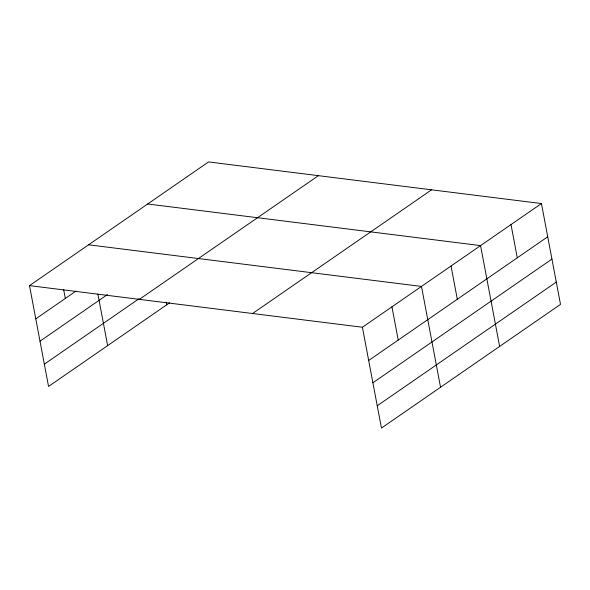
<?xml version="1.0" encoding="UTF-8"?>
<svg xmlns="http://www.w3.org/2000/svg" width="590" height="590" viewBox="0 0 590 590"><rect width="100%" height="100%" fill="white"/><g stroke="black" fill="none" stroke-linecap="round" stroke-linejoin="round"><path stroke-width="0.89" d="M169.691 302.759L48.55 386.45L29.5 285.626L208.55 161.925L541.45 203.55L560.5 304.374L381.45 428.075L362.4 327.244L541.45 203.55M35.784 318.866L75.926 291.128M39.995 341.168L107.409 294.587M44.339 364.148L139.026 298.732M139.358 299.359L318.408 175.665M252.542 313.511L431.592 189.81M368.684 360.483L547.726 236.782M372.895 382.785L551.945 259.091M377.239 405.765L556.289 282.072M147.67 203.985L480.57 245.602L499.627 346.433M88.589 244.806L421.489 286.423L440.538 387.254M29.5 285.626L362.4 327.244M511.014 224.576L517.29 257.815M451.033 266.016L457.309 299.248M391.944 306.837L398.221 340.069M166.218 302.139L166.727 304.809M97.903 294.1L107.638 345.629M63.624 289.469L65.32 298.452"/></g></svg>
